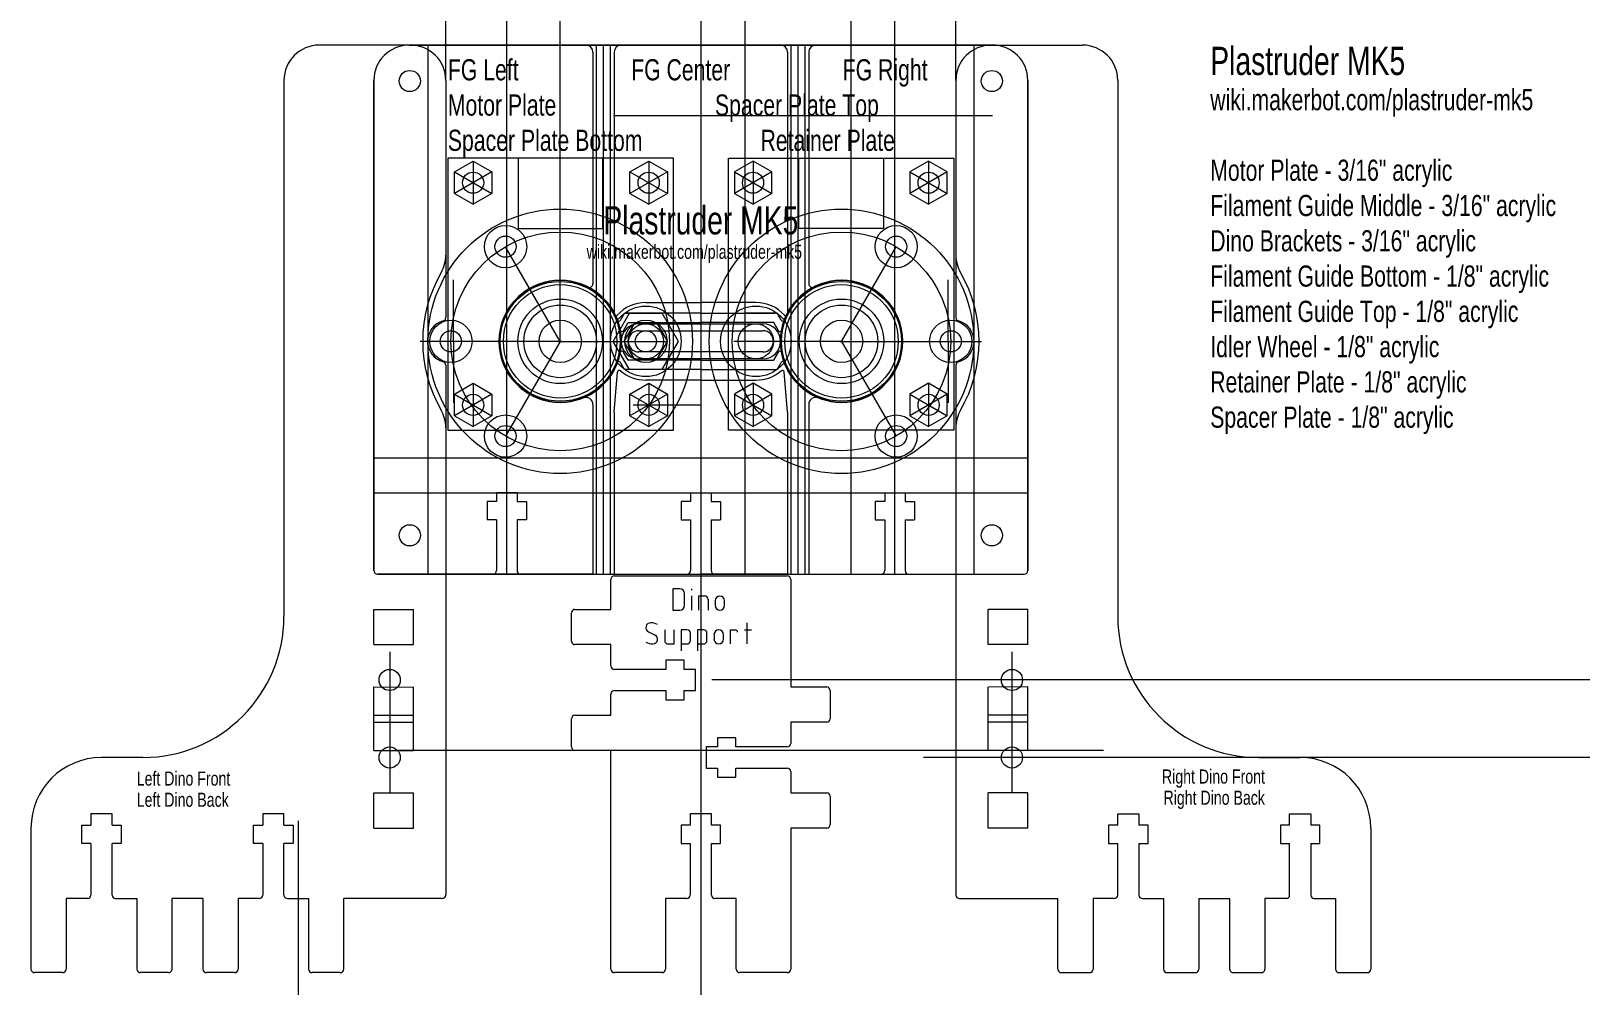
# Model space of a CAD drawing. Header units: millimetres. Extents: x -99 to 252, y -279 to 142.
# Drawn here: x -95 to 124.7, y -91.3 to 44 of the extents above; entities that cross this region are included whole.
import ezdxf

# ---------------------------------------------------------------- set-up
doc = ezdxf.new("R2010")
doc.units = ezdxf.units.MM
for name, color, linetype, lineweight, true_color in [('Dino Left Back', 7, 'CONTINUOUS', 0, 0x000000), ('Dino Left Back Text', 1, 'CONTINUOUS', 0, 0xff0000), ('Dino Left Front', 7, 'CONTINUOUS', 0, 0x000000), ('Dino Left Front Text', 1, 'CONTINUOUS', 0, 0xff0000), ('Dino Right Back', 7, 'CONTINUOUS', 0, 0x000000), ('Dino Right Back Text', 1, 'CONTINUOUS', 0, 0xff0000), ('Dino Right Front', 7, 'CONTINUOUS', 0, 0x000000), ('Dino Right Front Text', 1, 'CONTINUOUS', 0, 0xff0000), ('Dino Support', 7, 'CONTINUOUS', 0, 0x000000), ('Dino Text', 1, 'CONTINUOUS', 0, 0xff0000), ('Drawing - Bearing Nut', 2, 'CONTINUOUS', 0, 0xffff00), ('Drawings', 5, 'CONTINUOUS', 0, 0x0000ff), ('Drawings - Bearing', 2, 'CONTINUOUS', 0, 0xffff00), ('Drawings - Bracket', 5, 'CONTINUOUS', 0, 0x0000ff), ('Drawings - Filament', 6, 'CONTINUOUS', 0, 0xff00ff), ('Drawings-Extruder', 5, 'CONTINUOUS', 0, 0x0000ff), ('Drawings-Motor', 3, 'CONTINUOUS', 0, 0x00ff00), ('Drawings-Pulley', 1, 'CONTINUOUS', 0, 0xff0000), ('Encoder', 7, 'CONTINUOUS', 0, 0x000000), ('Filament Guide', 7, 'CONTINUOUS', 0, 0x000000), ('Filament Guide Text', 1, 'CONTINUOUS', 0, 0xff0000), ('M3 Bearing', 7, 'CONTINUOUS', 0, 0x000000), ('Motor Plate', 7, 'CONTINUOUS', 0, 0x000000), ('Motor Plate M3', 7, 'CONTINUOUS', 0, 0x000000), ('Motor Plate Text', 1, 'CONTINUOUS', 0, 0xff0000), ('Retainer Plate', 7, 'CONTINUOUS', 0, 0x000000), ('Retainer Plate M3', 7, 'CONTINUOUS', 0, 0x000000), ('Retainer Plate Text', 1, 'CONTINUOUS', 0, 0xff0000), ('Spacer Plate Bottom', 7, 'CONTINUOUS', 0, 0x000000), ('Spacer Plate Bottom Text', 1, 'CONTINUOUS', 0, 0xff0000), ('Spacer Plate M3', 7, 'CONTINUOUS', 0, 0x000000), ('Spacer Plate Top', 7, 'CONTINUOUS', 0, 0x000000), ('Spacer Plate Top Text', 1, 'CONTINUOUS', 0, 0xff0000), ('Text', 7, 'CONTINUOUS', 0, 0x000000)]:
    doc.layers.add(name, color=color, linetype=linetype, lineweight=lineweight, true_color=true_color)
doc.styles.get("Standard").update_dxf_attribs({"font": 'txt', "width": 0.75})

msp = doc.modelspace()

# ---------------------------------------------------------------- linework, layer by layer
at = {"layer": 'Dino Left Back'}
for p, q in [((-41.17, 42), (-54.12, 42)), ((-59.13, 37), (-59.13, -39)), ((-36.18, 37), (-36.18, 12.23)), ((-36.18, -12.24), (-36.18, -78.5)), ((-46.38, -54), (-46.38, -49)), ((-46.38, -49), (-40.77, -49.01)), ((-40.77, -54), (-40.77, -49.01)), ((-46.38, -54), (-40.77, -54)), ((-79.12, -59), (-85, -59)), ((-46.38, -69), (-46.38, -64)), ((-46.38, -64), (-40.77, -64)), ((-40.77, -69), (-40.77, -64)), ((-83.5, -67), (-86.5, -67)), ((-86.5, -67), (-86.5, -68.6)), ((-83.5, -68.6), (-83.5, -67)), ((-59.13, -67), (-62.13, -67)), ((-62.13, -67), (-62.13, -68.6)), ((-59.13, -68.6), (-59.13, -67)), ((-95, -69), (-95, -89)), ((-87.8, -68.6), (-86.5, -68.6)), ((-87.8, -71.2), (-87.8, -68.6)), ((-83.5, -68.6), (-82.2, -68.6)), ((-82.2, -68.6), (-82.2, -71.2)), ((-63.43, -68.6), (-62.13, -68.6)), ((-63.43, -71.2), (-63.43, -68.6)), ((-59.13, -68.6), (-57.82, -68.6)), ((-57.82, -68.6), (-57.82, -71.2)), ((-46.38, -69), (-40.77, -69)), ((-86.5, -71.2), (-87.8, -71.2)), ((-86.5, -71.2), (-86.5, -78.5)), ((-82.2, -71.2), (-83.5, -71.2)), ((-83.5, -78.5), (-83.5, -71.2)), ((-62.13, -71.2), (-63.43, -71.2)), ((-62.13, -71.2), (-62.13, -78.5)), ((-57.82, -71.2), (-59.13, -71.2)), ((-59.13, -78.5), (-59.13, -71.2)), ((-90, -79), (-90, -89)), ((-87, -79), (-90, -79)), ((-83, -79), (-80, -79)), ((-80, -79), (-80, -89)), ((-70.63, -79), (-75, -79)), ((-75, -89), (-75, -79)), ((-70.63, -79), (-70.63, -89)), ((-62.63, -79), (-65.62, -79)), ((-65.62, -79), (-65.62, -89)), ((-58.62, -79), (-55.63, -79)), ((-55.63, -79), (-55.63, -89)), ((-36.68, -79), (-50.63, -79)), ((-50.63, -89), (-50.63, -79)), ((-90.5, -89.5), (-94.5, -89.5)), ((-75.5, -89.5), (-79.5, -89.5)), ((-66.12, -89.5), (-70.13, -89.5)), ((-51.13, -89.5), (-55.13, -89.5))]:
    msp.add_line(p, q, dxfattribs=at)
for centre in [(-41.28, 36.9), (-41.28, -27.5), (-44.13, -59)]:
    msp.add_circle(centre, 1.5, dxfattribs=at)
for centre, radius, start, end in [((-54.12, 37), 5, 90, 180), ((-41.17, 37), 5, 360, 90), ((-41.17, 12.23), 5, 330.0345, 360), ((-19.95, 0), 19.5, 150.0345, 209.9655), ((-41.17, -12.24), 5, 360, 29.9655), ((-79.12, -39), 20, 270, 360), ((-85, -69), 10, 90, 180), ((-87, -78.5), 0.5, 270, 0), ((-83, -78.5), 0.5, 180, 270), ((-62.63, -78.5), 0.5, 270, 0), ((-58.62, -78.5), 0.5, 180, 270), ((-36.68, -78.5), 0.5, 270, 0), ((-94.5, -89), 0.5, 180, 270), ((-90.5, -89), 0.5, 270, 0), ((-79.5, -89), 0.5, 180, 270), ((-75.5, -89), 0.5, 270, 0), ((-70.13, -89), 0.5, 179.997, 270), ((-66.12, -89), 0.5, 270, 0), ((-55.13, -89), 0.5, 180, 270), ((-51.13, -89), 0.5, 270, 0)]:
    msp.add_arc(centre, radius, start, end, dxfattribs=at)
at = {"layer": 'Dino Left Front'}
for p, q in [((-41.17, 42), (-54.12, 42)), ((-59.13, 37), (-59.13, -39)), ((-36.18, 37), (-36.18, 3.37)), ((-36.18, -3.38), (-36.18, -78.5)), ((-46.38, -43), (-46.38, -38)), ((-46.38, -38), (-40.77, -38.01)), ((-40.77, -43), (-40.77, -38.01)), ((-46.38, -43), (-40.77, -43)), ((-46.38, -58), (-46.38, -53)), ((-46.38, -53), (-40.77, -53)), ((-40.77, -58), (-40.77, -53)), ((-79.12, -59), (-85, -59)), ((-46.38, -58), (-40.77, -58)), ((-83.5, -67), (-86.5, -67)), ((-86.5, -67), (-86.5, -68.6)), ((-83.5, -68.6), (-83.5, -67)), ((-59.13, -67), (-62.13, -67)), ((-62.13, -67), (-62.13, -68.6)), ((-59.13, -68.6), (-59.13, -67)), ((-95, -69), (-95, -79)), ((-87.8, -68.6), (-86.5, -68.6)), ((-87.8, -71.2), (-87.8, -68.6)), ((-83.5, -68.6), (-82.2, -68.6)), ((-82.2, -68.6), (-82.2, -71.2)), ((-63.43, -68.6), (-62.13, -68.6)), ((-63.43, -71.2), (-63.43, -68.6)), ((-59.13, -68.6), (-57.82, -68.6)), ((-57.82, -68.6), (-57.82, -71.2)), ((-86.5, -71.2), (-87.8, -71.2)), ((-86.5, -71.2), (-86.5, -78.5)), ((-82.2, -71.2), (-83.5, -71.2)), ((-83.5, -78.5), (-83.5, -71.2)), ((-62.13, -71.2), (-63.43, -71.2)), ((-62.13, -71.2), (-62.13, -78.5)), ((-57.82, -71.2), (-59.13, -71.2)), ((-59.13, -78.5), (-59.13, -71.2)), ((-95, -79), (-95, -89)), ((-90, -79), (-90, -89)), ((-87, -79), (-90, -79)), ((-83, -79), (-80, -79)), ((-80, -79), (-80, -89)), ((-70.63, -79), (-75, -79)), ((-75, -89), (-75, -79)), ((-70.63, -79), (-70.63, -89)), ((-65.62, -79), (-65.62, -89)), ((-62.63, -79), (-65.62, -79)), ((-58.62, -79), (-55.63, -79)), ((-55.63, -79), (-55.63, -89)), ((-36.68, -79), (-50.63, -79)), ((-50.63, -89), (-50.63, -79)), ((-90.5, -89.5), (-94.5, -89.5)), ((-75.5, -89.5), (-79.5, -89.5)), ((-66.12, -89.5), (-70.13, -89.5)), ((-51.13, -89.5), (-55.13, -89.5))]:
    msp.add_line(p, q, dxfattribs=at)
for centre in [(-41.28, 36.9), (-41.28, -27.5), (-44.13, -48)]:
    msp.add_circle(centre, 1.5, dxfattribs=at)
for centre, radius, start, end in [((-54.12, 37), 5, 90, 180), ((-41.17, 37), 5, 0, 90), ((-35.75, 0), 3, 105.3245, 254.6755), ((-36.68, 3.37), 0.5, 285.3245, 0), ((-36.68, -3.38), 0.5, 360, 74.6755), ((-79.12, -39), 20, 270, 360), ((-85, -69), 10, 90, 180), ((-87, -78.5), 0.5, 270, 0), ((-83, -78.5), 0.5, 180, 270), ((-62.63, -78.5), 0.5, 270, 0), ((-58.62, -78.5), 0.5, 180, 270), ((-36.68, -78.5), 0.5, 270, 0), ((-94.5, -89), 0.5, 179.997, 270), ((-90.5, -89), 0.5, 270, 360), ((-79.5, -89), 0.5, 180, 270), ((-75.5, -89), 0.5, 270, 0), ((-70.13, -89), 0.5, 179.997, 270), ((-66.12, -89), 0.5, 270, 0), ((-55.13, -89), 0.5, 180, 270), ((-51.13, -89), 0.5, 270, 0)]:
    msp.add_arc(centre, radius, start, end, dxfattribs=at)
at = {"layer": 'Dino Right Back'}
for p, q in [((41.17, 42), (54.12, 42)), ((36.17, 37), (36.17, 12.23)), ((59.12, 37), (59.12, -39)), ((36.17, -12.24), (36.17, -78.5)), ((46.37, -49), (40.77, -49.01)), ((40.77, -54), (40.77, -49.01)), ((46.37, -54), (46.37, -49)), ((46.37, -54), (40.77, -54)), ((79.12, -59), (85, -59)), ((46.37, -64), (40.77, -64)), ((40.77, -69), (40.77, -64)), ((46.37, -69), (46.37, -64)), ((59.12, -67), (62.12, -67)), ((59.12, -68.6), (59.12, -67)), ((62.12, -67), (62.12, -68.6)), ((83.5, -67), (86.5, -67)), ((83.5, -68.6), (83.5, -67)), ((86.5, -67), (86.5, -68.6)), ((46.37, -69), (40.77, -69)), ((59.12, -68.6), (57.82, -68.6)), ((57.82, -68.6), (57.82, -71.2)), ((63.42, -68.6), (62.12, -68.6)), ((63.42, -71.2), (63.42, -68.6)), ((83.5, -68.6), (82.2, -68.6)), ((82.2, -68.6), (82.2, -71.2)), ((87.8, -68.6), (86.5, -68.6)), ((87.8, -71.2), (87.8, -68.6)), ((95, -69), (95, -89)), ((57.82, -71.2), (59.12, -71.2)), ((59.12, -78.5), (59.12, -71.2)), ((62.12, -71.2), (63.42, -71.2)), ((62.12, -71.2), (62.12, -78.5)), ((82.2, -71.2), (83.5, -71.2)), ((83.5, -78.5), (83.5, -71.2)), ((86.5, -71.2), (87.8, -71.2)), ((86.5, -71.2), (86.5, -78.5)), ((36.67, -79), (50.62, -79)), ((50.62, -89), (50.62, -79)), ((55.62, -79), (55.62, -89)), ((58.62, -79), (55.62, -79)), ((62.62, -79), (65.62, -79)), ((65.62, -79), (65.62, -89)), ((70.63, -79), (75, -79)), ((70.63, -79), (70.63, -89)), ((75, -89), (75, -79)), ((83, -79), (80, -79)), ((80, -79), (80, -89)), ((87, -79), (90, -79)), ((90, -79), (90, -89)), ((51.12, -89.5), (55.12, -89.5)), ((66.12, -89.5), (70.13, -89.5)), ((75.5, -89.5), (79.5, -89.5)), ((90.5, -89.5), (94.5, -89.5))]:
    msp.add_line(p, q, dxfattribs=at)
for centre in [(41.27, 36.9), (41.27, -27.5), (44.12, -59)]:
    msp.add_circle(centre, 1.5, dxfattribs=at)
for centre, radius, start, end in [((41.17, 37), 5, 90, 180), ((54.12, 37), 5, 0, 90), ((41.17, 12.23), 5, 180, 209.9655), ((19.95, 0), 19.5, 330.0345, 29.9655), ((41.17, -12.24), 5, 150.0345, 180), ((79.12, -39), 20, 180, 270), ((85, -69), 10, 0, 90), ((36.67, -78.5), 0.5, 180, 270), ((58.62, -78.5), 0.5, 270, 0), ((62.62, -78.5), 0.5, 180, 270), ((83, -78.5), 0.5, 270, 0), ((87, -78.5), 0.5, 180, 270), ((51.12, -89), 0.5, 180, 270), ((55.12, -89), 0.5, 270, 0), ((66.12, -89), 0.5, 180, 270), ((70.13, -89), 0.5, 270, 0.003), ((75.5, -89), 0.5, 180, 270), ((79.5, -89), 0.5, 270, 0), ((90.5, -89), 0.5, 180, 270), ((94.5, -89), 0.5, 270, 0)]:
    msp.add_arc(centre, radius, start, end, dxfattribs=at)
at = {"layer": 'Dino Right Front'}
for p, q in [((41.17, 42), (54.12, 42)), ((36.17, 37), (36.17, 3.37)), ((59.12, 37), (59.12, -39)), ((36.17, -3.38), (36.17, -78.5)), ((46.37, -38), (40.77, -38.01)), ((40.77, -43), (40.77, -38.01)), ((46.37, -43), (46.37, -38)), ((46.37, -43), (40.77, -43)), ((46.37, -53), (40.77, -53)), ((40.77, -58), (40.77, -53)), ((46.37, -58), (46.37, -53)), ((46.37, -58), (40.77, -58)), ((79.12, -59), (85, -59)), ((59.12, -68.6), (59.12, -67)), ((59.12, -67), (62.12, -67)), ((62.12, -67), (62.12, -68.6)), ((83.5, -67), (86.5, -67)), ((83.5, -68.6), (83.5, -67)), ((86.5, -67), (86.5, -68.6)), ((59.12, -68.6), (57.82, -68.6)), ((57.82, -68.6), (57.82, -71.2)), ((63.42, -68.6), (62.12, -68.6)), ((63.42, -71.2), (63.42, -68.6)), ((83.5, -68.6), (82.2, -68.6)), ((82.2, -68.6), (82.2, -71.2)), ((87.8, -68.6), (86.5, -68.6)), ((87.8, -71.2), (87.8, -68.6)), ((95, -69), (95, -79)), ((57.82, -71.2), (59.12, -71.2)), ((59.12, -78.5), (59.12, -71.2)), ((62.12, -71.2), (63.42, -71.2)), ((62.12, -71.2), (62.12, -78.5)), ((82.2, -71.2), (83.5, -71.2)), ((83.5, -78.5), (83.5, -71.2)), ((86.5, -71.2), (87.8, -71.2)), ((86.5, -71.2), (86.5, -78.5)), ((36.67, -79), (50.62, -79)), ((50.62, -89), (50.62, -79)), ((55.62, -79), (55.62, -89)), ((58.62, -79), (55.62, -79)), ((62.62, -79), (65.62, -79)), ((65.62, -79), (65.62, -89)), ((70.63, -79), (75, -79)), ((70.63, -79), (70.63, -89)), ((75, -89), (75, -79)), ((80, -79), (80, -89)), ((83, -79), (80, -79)), ((87, -79), (90, -79)), ((90, -79), (90, -89)), ((95, -79), (95, -89)), ((51.12, -89.5), (55.12, -89.5)), ((66.12, -89.5), (70.13, -89.5)), ((75.5, -89.5), (79.5, -89.5)), ((90.5, -89.5), (94.5, -89.5))]:
    msp.add_line(p, q, dxfattribs=at)
for centre in [(41.27, 36.9), (41.27, -27.5), (44.12, -48)]:
    msp.add_circle(centre, 1.5, dxfattribs=at)
for centre, radius, start, end in [((41.17, 37), 5, 90, 180), ((54.12, 37), 5, 360, 90), ((36.67, 3.37), 0.5, 180, 254.6755), ((35.75, 0), 3, 285.3245, 74.6755), ((36.67, -3.38), 0.5, 105.3245, 180), ((79.12, -39), 20, 180, 270), ((85, -69), 10, 360, 90), ((36.67, -78.5), 0.5, 180, 270), ((58.62, -78.5), 0.5, 270, 0), ((62.62, -78.5), 0.5, 180, 270), ((83, -78.5), 0.5, 270, 0), ((87, -78.5), 0.5, 180, 270), ((51.12, -89), 0.5, 180, 270), ((55.12, -89), 0.5, 270, 0), ((66.12, -89), 0.5, 180, 270), ((70.13, -89), 0.5, 270, 0.003), ((75.5, -89), 0.5, 180, 270), ((79.5, -89), 0.5, 270, 0), ((90.5, -89), 0.5, 180, 270), ((94.5, -89), 0.5, 270, 0.003)]:
    msp.add_arc(centre, radius, start, end, dxfattribs=at)
at = {"layer": 'Dino Support'}
for p, q in [((-12.75, -38), (-12.75, -33.75)), ((-12.25, -33.25), (12.25, -33.25)), ((12.75, -33.75), (12.75, -49)), ((-18.35, -42.5), (-18.35, -38.5)), ((-17.85, -38), (-12.75, -38)), ((-12.75, -43), (-17.85, -43)), ((-12.75, -46), (-12.75, -43)), ((-2.35, -45.2), (-4.95, -45.2)), ((-4.95, -45.2), (-4.95, -46.5)), ((-2.35, -46.5), (-2.35, -45.2)), ((-4.95, -46.5), (-12.25, -46.5)), ((-0.75, -46.5), (-2.35, -46.5)), ((-0.75, -49.5), (-0.75, -46.5)), ((-12.75, -53), (-12.75, -50)), ((-12.25, -49.5), (-4.95, -49.5)), ((-4.95, -49.5), (-4.95, -50.8)), ((-2.35, -50.8), (-2.35, -49.5)), ((-2.35, -49.5), (-0.75, -49.5)), ((12.75, -49), (17.85, -49)), ((18.35, -49.5), (18.35, -53.5)), ((-4.95, -50.8), (-2.35, -50.8)), ((-18.35, -57.5), (-18.35, -53.5)), ((-17.85, -53), (-12.75, -53)), ((12.75, -54), (12.75, -57)), ((17.85, -54), (12.75, -54)), ((4.95, -56.2), (2.35, -56.2)), ((2.35, -56.2), (2.35, -57.5)), ((4.95, -57.5), (4.95, -56.2)), ((-12.75, -58), (-17.85, -58)), ((-12.75, -89), (-12.75, -58)), ((2.35, -57.5), (0.75, -57.5)), ((0.75, -57.5), (0.75, -60.5)), ((12.25, -57.5), (4.95, -57.5)), ((0.75, -60.5), (2.35, -60.5)), ((2.35, -60.5), (2.35, -61.8)), ((4.95, -61.8), (4.95, -60.5)), ((4.95, -60.5), (12.25, -60.5)), ((12.75, -61), (12.75, -64)), ((2.35, -61.8), (4.95, -61.8)), ((12.75, -64), (17.85, -64)), ((18.35, -64.5), (18.35, -68.5)), ((1.5, -67), (-1.5, -67)), ((-1.5, -67), (-1.5, -68.6)), ((1.5, -68.6), (1.5, -67)), ((-1.5, -68.6), (-2.8, -68.6)), ((-2.8, -68.6), (-2.8, -71.2)), ((2.8, -68.6), (1.5, -68.6)), ((2.8, -71.2), (2.8, -68.6)), ((12.75, -69), (12.75, -89)), ((17.85, -69), (12.75, -69)), ((-2.8, -71.2), (-1.5, -71.2)), ((-1.5, -71.2), (-1.5, -78.5)), ((1.5, -71.2), (2.8, -71.2)), ((1.5, -78.5), (1.5, -71.2)), ((-5, -79), (-5, -89)), ((-2, -79), (-5, -79)), ((5, -79), (2, -79)), ((5, -89), (5, -79)), ((-5.5, -89.5), (-12.25, -89.5)), ((12.25, -89.5), (5.5, -89.5))]:
    msp.add_line(p, q, dxfattribs=at)
for centre, start, end in [((-12.25, -33.75), 90, 180.0014), ((12.25, -33.75), 0, 90), ((-17.85, -38.5), 89.994, 180), ((-17.85, -42.5), 180, 270), ((-12.25, -46), 180, 270), ((-12.25, -50), 90, 180), ((17.85, -49.5), 0, 90), ((-17.85, -53.5), 90, 180), ((17.85, -53.5), 270, 0), ((12.25, -57), 270, 0), ((-17.85, -57.5), 180, 270), ((12.25, -61), 0, 90), ((17.85, -64.5), 0, 90), ((17.85, -68.5), 269.994, 0), ((-2, -78.5), 270, 0), ((2, -78.5), 180, 270), ((-12.25, -89), 180, 270), ((-5.5, -89), 270, 0), ((5.5, -89), 180, 270), ((12.25, -89), 270, 0)]:
    msp.add_arc(centre, 0.5, start, end, dxfattribs=at)
at = {"layer": 'Dino Text'}
for p, q in [((-2.97, -35.1), (-3.97, -35.1)), ((-3.97, -35.1), (-3.97, -38.1)), ((-1.3, -35.27), (-1.3, -35.1)), ((-2.3, -37.43), (-2.3, -35.77)), ((-1.3, -38.1), (-1.3, -36.1)), ((-0.3, -38.1), (-0.3, -36.1)), ((-0.3, -36.1), (0.53, -36.1)), ((1.03, -36.6), (1.03, -38.1)), ((2.03, -36.77), (2.03, -37.43)), ((3.37, -37.43), (3.37, -36.77)), ((-3.97, -38.1), (-2.97, -38.1)), ((-7.44, -41.16), (-6.5, -41.64)), ((-5.13, -40.9), (-5.13, -42.4)), ((-3.8, -42.9), (-3.8, -40.9)), ((-1.97, -40.9), (-2.8, -40.9)), ((-2.8, -40.9), (-2.8, -43.9)), ((-1.47, -42.4), (-1.47, -41.4)), ((0.37, -40.9), (-0.47, -40.9)), ((-0.47, -40.9), (-0.47, -43.9)), ((0.87, -42.4), (0.87, -41.4)), ((1.87, -41.57), (1.87, -42.23)), ((3.2, -42.23), (3.2, -41.57)), ((4.2, -42.9), (4.2, -40.9)), ((4.2, -40.9), (4.87, -40.9)), ((6.2, -40.9), (7.2, -40.9)), ((6.53, -39.9), (6.53, -42.9)), ((-4.63, -42.9), (-3.8, -42.9)), ((-2.8, -42.9), (-1.97, -42.9)), ((-0.47, -42.9), (0.37, -42.9))]:
    msp.add_line(p, q, dxfattribs=at)
for centre, radius, start, end in [((-2.97, -35.77), 0.667, 0, 90), ((0.53, -36.6), 0.5, 0, 90), ((2.7, -36.77), 0.667, 0, 180), ((-2.97, -37.43), 0.667, 270, 0), ((2.7, -37.43), 0.667, 180, 0), ((-7.13, -40.57), 0.667, 90, 243), ((-7.13, -42.11), 2.21, 63.07, 90), ((-6.8, -42.23), 0.667, 270, 62.98), ((-1.97, -41.4), 0.5, 0, 90), ((0.37, -41.4), 0.5, 0, 90), ((2.53, -41.57), 0.667, 0, 180), ((4.87, -41.23), 0.333, 0, 90), ((-6.8, -40.69), 2.21, 243.1, 270), ((-4.63, -42.4), 0.5, 180, 270), ((-1.97, -42.4), 0.5, 270, 0), ((0.37, -42.4), 0.5, 270, 0), ((2.53, -42.23), 0.667, 180, 0)]:
    msp.add_arc(centre, radius, start, end, dxfattribs=at)
at = {"layer": 'Drawing - Bearing Nut'}
for p, q in [((-12.42, 0), (-10.11, 4)), ((-5.49, 4), (-10.11, 4)), ((-10.11, 4), (-5.49, 4)), ((-3.18, 0), (-5.49, 4)), ((-10.11, -4), (-12.42, 0)), ((-5.49, -4), (-3.18, 0)), ((-5.49, -4), (-10.11, -4))]:
    msp.add_line(p, q, dxfattribs=at)
msp.add_circle((-7.8, 0), 2.5, dxfattribs=at)
at = {"layer": 'Drawings'}
for p, q in [((-36.18, 37), (-36.18, 87)), ((-27.52, -33), (-27.52, 87)), ((0, 87), (0, -33)), ((6.26, 87), (6.26, -33)), ((21.26, 87), (21.26, -33)), ((27.52, -33), (27.52, 87)), ((36.17, 37), (36.17, 87)), ((-38.7, 42), (-38.7, -33)), ((38.7, 42), (38.7, -33)), ((-12.37, 32), (41.37, 32)), ((-35.07, 0), (-35.07, 8.74)), ((35.07, 0), (35.07, 8.74)), ((-35.07, 0), (-35.07, -8.74)), ((35.07, 0), (35.07, -8.74)), ((-9.61, -9), (0, -9)), ((-46.38, -16.5), (46.37, -16.5)), ((-46.38, -21.5), (46.37, -21.5)), ((0, -33), (0, -98)), ((57.12, -58), (-42.88, -58))]:
    msp.add_line(p, q, dxfattribs=at)
at = {"layer": 'Drawings - Bearing'}
for centre, radius in [((-7.8, 0), 5), ((7.8, 0), 5), ((-7.8, 0), 2.5), ((7.8, 0), 2.5)]:
    msp.add_circle(centre, radius, dxfattribs=at)
at = {"layer": 'Drawings - Bracket'}
for p, q in [((-44.13, -44), (-44.13, -64)), ((44.12, -44), (44.12, -64)), ((251.57, -48), (1.57, -48)), ((231.57, -59), (31.57, -59)), ((-57.13, -68), (-57.13, -168))]:
    msp.add_line(p, q, dxfattribs=at)
at = {"layer": 'Drawings - Filament'}
for p, q in [((-14.8, -33), (-14.8, 42)), ((-13.8, -33), (-13.8, 42)), ((-12.8, -33), (-12.8, 42)), ((12.8, -33), (12.8, 42)), ((13.8, -33), (13.8, 42)), ((14.8, -33), (14.8, 42)), ((-14.8, 0), (-12.33, 0)), ((14.8, 0), (12.33, 0))]:
    msp.add_line(p, q, dxfattribs=at)
at = {"layer": 'Drawings-Extruder'}
msp.add_line((-19.95, 0), (-19.95, 83.25), dxfattribs=at)
at = {"layer": 'Drawings-Motor'}
for p, q in [((-19.95, 0), (-27.7, 13.42)), ((19.95, 0), (27.7, 13.42)), ((-19.7, 0), (-39.83, 0)), ((-19.95, 0), (-27.7, -13.43)), ((-20.2, 0), (-4.7, 0)), ((20.2, 0), (4.7, 0)), ((19.7, 0), (39.82, 0)), ((19.95, 0), (27.7, -13.43))]:
    msp.add_line(p, q, dxfattribs=at)
for centre, radius in [((-19.95, 0), 18.75), ((19.95, 0), 18.75), ((-19.95, 0), 15.5), ((19.95, 0), 15.5), ((-19.95, 0), 6), ((19.95, 0), 6), ((-19.95, 0), 3), ((19.95, 0), 3)]:
    msp.add_circle(centre, radius, dxfattribs=at)
at = {"layer": 'Drawings-Pulley'}
for centre, radius in [((-19.95, 0), 8.05), ((19.95, 0), 8.05), ((-19.95, 0), 5.15), ((19.95, 0), 5.15)]:
    msp.add_circle(centre, radius, dxfattribs=at)
at = {"layer": 'Encoder'}
for p, q in [((-3.9, 25.99), (-35.9, 25.99)), ((-35.9, 25.99), (-35.9, -12.61)), ((-32.3, 25.55), (-32.3, 19.43)), ((-13.9, 25.99), (-25.9, 25.99)), ((-25.9, 25.99), (-25.9, 15.99)), ((-13.9, 15.99), (-13.9, 25.99)), ((-7.4, 25.55), (-7.4, 19.43)), ((-3.9, -12.61), (-3.9, 25.99)), ((3.9, 25.99), (35.9, 25.99)), ((3.9, -12.61), (3.9, 25.99)), ((7.4, 25.55), (7.4, 19.43)), ((13.9, 25.99), (25.9, 25.99)), ((13.9, 15.99), (13.9, 25.99)), ((25.9, 25.99), (25.9, 15.99)), ((32.3, 25.55), (32.3, 19.43)), ((35.9, 25.99), (35.9, -12.61)), ((-34.95, 24.02), (-29.65, 20.96)), ((-29.65, 24.02), (-34.95, 20.96)), ((-10.05, 24.02), (-4.75, 20.96)), ((-4.75, 24.02), (-10.05, 20.96)), ((10.05, 24.02), (4.75, 20.96)), ((4.75, 24.02), (10.05, 20.96)), ((34.95, 24.02), (29.65, 20.96)), ((29.65, 24.02), (34.95, 20.96)), ((-25.9, 15.99), (-13.9, 15.99)), ((25.9, 15.99), (13.9, 15.99)), ((-32.3, -5.95), (-32.3, -12.07)), ((-7.4, -5.95), (-7.4, -12.07)), ((7.4, -5.95), (7.4, -12.07)), ((32.3, -5.95), (32.3, -12.07)), ((-34.95, -7.48), (-29.65, -10.54)), ((-29.65, -7.48), (-34.95, -10.54)), ((-10.05, -7.48), (-4.75, -10.54)), ((-4.75, -7.48), (-10.05, -10.54)), ((10.05, -7.48), (4.75, -10.54)), ((4.75, -7.48), (10.05, -10.54)), ((34.95, -7.48), (29.65, -10.54)), ((29.65, -7.48), (34.95, -10.54)), ((-35.9, -12.61), (-3.9, -12.61)), ((35.9, -12.61), (3.9, -12.61))]:
    msp.add_line(p, q, dxfattribs=at)
for centre in [(-19.95, 0), (19.95, 0)]:
    msp.add_circle(centre, 3, dxfattribs=at)
at = {"layer": 'Filament Guide'}
for p, q in [((-41.37, 42), (-16.3, 42)), ((-11.3, 42), (0, 42)), ((11.3, 42), (0, 42)), ((41.37, 42), (16.3, 42)), ((-15.3, 41), (-15.3, 8.15)), ((-12.3, 41), (-12.3, 3.87)), ((12.3, 41), (12.3, 3.87)), ((15.3, 41), (15.3, 8.15)), ((-46.38, -32.5), (-46.38, 37)), ((46.37, -32.5), (46.37, 37)), ((-7.8, 5.5), (0, 5.5)), ((7.8, 5.5), (0, 5.5)), ((-12.3, -10.04), (-11.8, -4.34)), ((12.3, -10.04), (11.8, -4.34)), ((0, -5.5), (-7.8, -5.5)), ((0, -5.5), (7.8, -5.5)), ((-15.3, -8.94), (-15.3, -33)), ((-12.3, -10.04), (-12.3, -33)), ((12.3, -10.04), (12.3, -33)), ((15.3, -8.94), (15.3, -33)), ((-15.3, -33), (-45.87, -33)), ((-12.3, -33), (0, -33)), ((12.3, -33), (0, -33)), ((15.3, -33), (45.87, -33))]:
    msp.add_line(p, q, dxfattribs=at)
for centre in [(-41.28, 36.9), (41.27, 36.9), (-32.3, 22.49), (-7.4, 22.49), (7.4, 22.49), (32.3, 22.49), (-27.7, 13.42), (27.7, 13.42), (-35.45, 0), (35.45, 0), (-32.3, -9.01), (-7.4, -9.01), (7.4, -9.01), (32.3, -9.01), (-27.7, -13.43), (27.7, -13.43), (-41.28, -27.5), (41.27, -27.5)]:
    msp.add_circle(centre, 1.5, dxfattribs=at)
for centre, radius, start, end in [((-41.37, 37), 5, 90, 180), ((-16.3, 41), 1, 0, 90), ((-11.3, 41), 1, 90, 180), ((11.3, 41), 1, 360, 90), ((16.3, 41), 1, 90, 180), ((41.37, 37), 5, 360, 90), ((-19.95, 0), 8.65, 63.0282, 292.2246), ((-15.8, 8.15), 0.5, 243.0282, 360), ((15.8, 8.15), 0.5, 180, 296.9718), ((19.95, 0), 8.65, 247.7754, 116.9718), ((-7.8, 0), 5.5, 90, 137.6574), ((7.8, 0), 5.5, 42.3426, 90), ((-12.05, 3.87), 0.25, 180, 317.6574), ((12.05, 3.87), 0.25, 222.3426, 360), ((-11.55, -4.36), 0.25, 49.2661, 175), ((-7.8, 0), 5.5, 229.2661, 270), ((7.8, 0), 5.5, 270, 310.7339), ((11.55, -4.36), 0.25, 5, 130.7339), ((-16.3, -8.94), 1, 0, 112.2246), ((16.3, -8.94), 1, 67.7754, 180), ((-45.87, -32.5), 0.5, 180, 270), ((45.87, -32.5), 0.5, 270, 0)]:
    msp.add_arc(centre, radius, start, end, dxfattribs=at)
at = {"layer": 'M3 Bearing'}
for p, q in [((-10.86, 0), (-9.33, 2.65)), ((-9.33, 2.65), (-6.27, 2.65)), ((-6.27, 2.65), (-4.74, 0)), ((-9.33, -2.65), (-10.86, 0)), ((-6.27, -2.65), (-4.74, 0)), ((-6.27, -2.65), (-9.33, -2.65))]:
    msp.add_line(p, q, dxfattribs=at)
for radius in [5, 3, 1.5]:
    msp.add_circle((-7.8, 0), radius, dxfattribs=at)
at = {"layer": 'Motor Plate'}
for p, q in [((-41.37, 42), (41.37, 42)), ((-46.38, 37), (-46.38, -32.5)), ((46.37, 37), (46.37, -32.5)), ((-34.95, 24.02), (-32.3, 25.55)), ((-32.3, 25.55), (-29.65, 24.02)), ((-10.05, 24.02), (-7.4, 25.55)), ((-7.4, 25.55), (-4.75, 24.02)), ((7.4, 25.55), (4.75, 24.02)), ((10.05, 24.02), (7.4, 25.55)), ((32.3, 25.55), (29.65, 24.02)), ((34.95, 24.02), (32.3, 25.55)), ((-34.95, 20.96), (-34.95, 24.02)), ((-29.65, 24.02), (-29.65, 20.96)), ((-10.05, 20.96), (-10.05, 24.02)), ((-4.75, 24.02), (-4.75, 20.96)), ((4.75, 24.02), (4.75, 20.96)), ((10.05, 20.96), (10.05, 24.02)), ((29.65, 24.02), (29.65, 20.96)), ((34.95, 20.96), (34.95, 24.02)), ((-34.95, 20.96), (-32.3, 19.43)), ((-29.65, 20.96), (-32.3, 19.43)), ((-10.05, 20.96), (-7.4, 19.43)), ((-4.75, 20.96), (-7.4, 19.43)), ((4.75, 20.96), (7.4, 19.43)), ((10.05, 20.96), (7.4, 19.43)), ((29.65, 20.96), (32.3, 19.43)), ((34.95, 20.96), (32.3, 19.43)), ((-11.4, 2.98), (-10.81, 4)), ((-10.81, 4), (-6.19, 4)), ((0, 4), (-10.5, 4)), ((-6, 4), (-10, 4)), ((0, 4), (10.5, 4)), ((6, 4), (10, 4)), ((10.81, 4), (6.19, 4)), ((11.4, 2.98), (10.81, 4)), ((-10.81, -4), (-11.39, -2.99)), ((0, -4), (-10.81, -4)), ((0, -4), (10.81, -4)), ((10.81, -4), (11.39, -2.99)), ((-34.95, -7.48), (-32.3, -5.95)), ((-32.3, -5.95), (-29.65, -7.48)), ((-10.05, -7.48), (-7.4, -5.95)), ((-7.4, -5.95), (-4.75, -7.48)), ((7.4, -5.95), (4.75, -7.48)), ((10.05, -7.48), (7.4, -5.95)), ((32.3, -5.95), (29.65, -7.48)), ((34.95, -7.48), (32.3, -5.95)), ((-34.95, -10.54), (-34.95, -7.48)), ((-29.65, -7.48), (-29.65, -10.54)), ((-10.05, -10.54), (-10.05, -7.48)), ((-4.75, -7.48), (-4.75, -10.54)), ((4.75, -7.48), (4.75, -10.54)), ((10.05, -10.54), (10.05, -7.48)), ((29.65, -7.48), (29.65, -10.54)), ((34.95, -10.54), (34.95, -7.48)), ((-34.95, -10.54), (-32.3, -12.07)), ((-29.65, -10.54), (-32.3, -12.07)), ((-10.05, -10.54), (-7.4, -12.07)), ((-4.75, -10.54), (-7.4, -12.07)), ((4.75, -10.54), (7.4, -12.07)), ((10.05, -10.54), (7.4, -12.07)), ((29.65, -10.54), (32.3, -12.07)), ((34.95, -10.54), (32.3, -12.07)), ((-26.07, -21.5), (-28.97, -21.5)), ((-28.97, -21.5), (-28.97, -22.7)), ((-26.07, -21.5), (-26.07, -22.7)), ((-1.45, -21.5), (1.45, -21.5)), ((-1.45, -21.5), (-1.45, -22.7)), ((1.45, -21.5), (1.45, -22.7)), ((26.07, -21.5), (28.97, -21.5)), ((26.07, -21.5), (26.07, -22.7)), ((28.97, -21.5), (28.97, -22.7)), ((-28.97, -22.7), (-30.32, -22.7)), ((-30.32, -22.7), (-30.32, -25.3)), ((-26.07, -22.7), (-24.72, -22.7)), ((-24.72, -22.7), (-24.72, -25.3)), ((-2.8, -22.7), (-2.8, -25.3)), ((-1.45, -22.7), (-2.8, -22.7)), ((1.45, -22.7), (2.8, -22.7)), ((2.8, -22.7), (2.8, -25.3)), ((24.72, -22.7), (24.72, -25.3)), ((26.07, -22.7), (24.72, -22.7)), ((28.97, -22.7), (30.32, -22.7)), ((30.32, -22.7), (30.32, -25.3)), ((-28.97, -25.3), (-30.32, -25.3)), ((-28.97, -25.3), (-28.97, -32.5)), ((-24.72, -25.3), (-26.07, -25.3)), ((-26.07, -25.3), (-26.07, -32.5)), ((-2.8, -25.3), (-1.45, -25.3)), ((-1.45, -25.3), (-1.45, -32.5)), ((1.45, -25.3), (2.8, -25.3)), ((1.45, -25.3), (1.45, -32.5)), ((24.72, -25.3), (26.07, -25.3)), ((26.07, -25.3), (26.07, -32.51)), ((28.97, -25.3), (30.32, -25.3)), ((28.97, -25.3), (28.97, -32.51)), ((-45.87, -33), (-29.47, -33)), ((-25.57, -33), (-1.95, -33)), ((1.95, -33), (25.57, -33.01)), ((29.47, -33.01), (45.87, -33))]:
    msp.add_line(p, q, dxfattribs=at)
for centre in [(-41.28, 36.9), (41.27, 36.9), (-27.7, 13.42), (27.7, 13.42), (-35.45, 0), (35.45, 0), (-27.7, -13.43), (27.7, -13.43), (-41.28, -27.5), (41.27, -27.5)]:
    msp.add_circle(centre, 1.5, dxfattribs=at)
for centre, radius, start, end in [((-41.37, 37), 5, 90, 180), ((41.37, 37), 5, 0, 90), ((-19.95, 0), 8.65, 20.4708, 339.5525), ((19.95, 0), 8.65, 200.4475, 159.5292), ((-11.61, 3.11), 0.25, 200.4708, 330), ((11.61, 3.11), 0.25, 210, 339.5292), ((-11.61, -3.11), 0.25, 30, 159.5525), ((11.61, -3.11), 0.25, 20.4475, 150), ((-45.87, -32.5), 0.5, 180, 270), ((-29.47, -32.5), 0.5, 270, 0), ((-25.57, -32.5), 0.5, 180, 270), ((-1.95, -32.5), 0.5, 270, 0), ((1.95, -32.5), 0.5, 180, 269.9943), ((25.57, -32.51), 0.5, 269.9943, 0), ((29.47, -32.51), 0.5, 180, 270.008), ((45.87, -32.5), 0.5, 270.008, 0)]:
    msp.add_arc(centre, radius, start, end, dxfattribs=at)
at = {"layer": 'Motor Plate M3'}
for p, q in [((-10.99, 1.51), (-10.33, 2.65)), ((-10.33, 2.65), (0, 2.65)), ((10.33, 2.65), (0, 2.65)), ((10.99, 1.51), (10.33, 2.65)), ((-10.33, -2.65), (-10.99, -1.52)), ((10.33, -2.65), (10.99, -1.52)), ((0, -2.65), (-10.33, -2.65)), ((0, -2.65), (10.33, -2.65))]:
    msp.add_line(p, q, dxfattribs=at)
for centre, radius, start, end in [((-19.95, 0), 8.65, 10.6134, 349.387), ((19.95, 0), 8.65, 190.613, 169.3866), ((-11.2, 1.64), 0.25, 190.6134, 330), ((11.2, 1.64), 0.25, 210, 349.3866), ((-11.2, -1.64), 0.25, 30, 169.387), ((11.2, -1.64), 0.25, 10.613, 150)]:
    msp.add_arc(centre, radius, start, end, dxfattribs=at)
at = {"layer": 'Retainer Plate'}
for p, q in [((-41.37, 42), (41.37, 42)), ((-46.38, -32.5), (-46.38, 37)), ((46.37, 37), (46.37, -32.5)), ((-8.8, 2.5), (8.8, 2.5)), ((8.8, -2.5), (-8.8, -2.5)), ((-26.07, -21.5), (-28.97, -21.5)), ((-28.97, -21.5), (-28.97, -22.7)), ((-26.07, -21.5), (-26.07, -22.7)), ((-1.45, -21.5), (1.45, -21.5)), ((-1.45, -21.5), (-1.45, -22.7)), ((1.45, -21.5), (1.45, -22.7)), ((26.07, -21.5), (28.97, -21.5)), ((26.07, -21.5), (26.07, -22.7)), ((28.97, -21.5), (28.97, -22.7)), ((-28.97, -22.7), (-30.32, -22.7)), ((-30.32, -22.7), (-30.32, -25.3)), ((-26.07, -22.7), (-24.72, -22.7)), ((-24.72, -22.7), (-24.72, -25.3)), ((-2.8, -22.7), (-2.8, -25.3)), ((-1.45, -22.7), (-2.8, -22.7)), ((1.45, -22.7), (2.8, -22.7)), ((2.8, -22.7), (2.8, -25.3)), ((24.72, -22.7), (24.72, -25.3)), ((26.07, -22.7), (24.72, -22.7)), ((28.97, -22.7), (30.32, -22.7)), ((30.32, -22.7), (30.32, -25.3)), ((-28.97, -25.3), (-30.32, -25.3)), ((-28.97, -25.3), (-28.97, -32.5)), ((-24.72, -25.3), (-26.07, -25.3)), ((-26.07, -25.3), (-26.07, -32.5)), ((-2.8, -25.3), (-1.45, -25.3)), ((-1.45, -25.3), (-1.45, -32.5)), ((1.45, -25.3), (2.8, -25.3)), ((1.45, -25.3), (1.45, -32.5)), ((24.72, -25.3), (26.07, -25.3)), ((26.07, -25.3), (26.07, -32.51)), ((28.97, -25.3), (30.32, -25.3)), ((28.97, -25.3), (28.97, -32.51)), ((-45.87, -33), (-29.47, -33)), ((-25.57, -33), (-1.95, -33)), ((1.95, -33), (25.57, -33.01)), ((29.47, -33.01), (45.87, -33))]:
    msp.add_line(p, q, dxfattribs=at)
for centre, radius in [((-41.28, 36.9), 1.5), ((41.27, 36.9), 1.5), ((-32.3, 22.49), 1.5), ((-7.4, 22.49), 1.5), ((7.4, 22.49), 1.5), ((32.3, 22.49), 1.5), ((-27.7, 13.42), 3), ((27.7, 13.42), 3), ((-19.95, 0), 8.5), ((19.95, 0), 8.5), ((-35.45, 0), 3), ((35.45, 0), 3), ((-32.3, -9.01), 1.5), ((-7.4, -9.01), 1.5), ((7.4, -9.01), 1.5), ((32.3, -9.01), 1.5), ((-27.7, -13.43), 3), ((27.7, -13.43), 3), ((-41.28, -27.5), 1.5), ((41.27, -27.5), 1.5)]:
    msp.add_circle(centre, radius, dxfattribs=at)
for centre, radius, start, end in [((-41.37, 37), 5, 90, 180), ((41.37, 37), 5, 0, 90), ((-8.8, 0), 2.5, 90, 270), ((8.8, 0), 2.5, 270, 90), ((-45.87, -32.5), 0.5, 180, 270), ((-29.47, -32.5), 0.5, 270, 0), ((-25.57, -32.5), 0.5, 180, 270), ((-1.95, -32.5), 0.5, 270, 0), ((1.95, -32.5), 0.5, 180, 269.9943), ((25.57, -32.51), 0.5, 269.9943, 0), ((29.47, -32.51), 0.5, 180, 270.008), ((45.87, -32.5), 0.5, 270.008, 0)]:
    msp.add_arc(centre, radius, start, end, dxfattribs=at)
at = {"layer": 'Retainer Plate M3'}
for p, q in [((-8.8, 1.5), (8.8, 1.5)), ((8.8, -1.5), (-8.8, -1.5))]:
    msp.add_line(p, q, dxfattribs=at)
for centre, start, end in [((-8.8, 0), 90, 270), ((8.8, 0), 270, 90)]:
    msp.add_arc(centre, 1.5, start, end, dxfattribs=at)
at = {"layer": 'Spacer Plate Bottom'}
for p, q in [((41.37, 42), (-41.37, 42)), ((-46.38, 37), (-46.38, -32.5)), ((46.37, -32.5), (46.37, 37)), ((-8.8, 2.5), (8.8, 2.5)), ((8.8, -2.5), (-8.8, -2.5)), ((-45.87, -33), (45.87, -33))]:
    msp.add_line(p, q, dxfattribs=at)
for centre, radius in [((-41.28, 36.9), 1.5), ((41.27, 36.9), 1.5), ((-32.3, 22.49), 1.5), ((-7.4, 22.49), 1.5), ((7.4, 22.49), 1.5), ((32.3, 22.49), 1.5), ((-27.7, 13.42), 1.5), ((27.7, 13.42), 1.5), ((-19.95, 0), 8.65), ((19.95, 0), 8.65), ((-35.45, 0), 1.5), ((35.45, 0), 1.5), ((-32.3, -9.01), 1.5), ((-7.4, -9.01), 1.5), ((7.4, -9.01), 1.5), ((32.3, -9.01), 1.5), ((-27.7, -13.43), 1.5), ((27.7, -13.43), 1.5), ((-41.28, -27.5), 1.5), ((41.27, -27.5), 1.5)]:
    msp.add_circle(centre, radius, dxfattribs=at)
for centre, radius, start, end in [((-41.37, 37), 5, 90, 180), ((41.37, 37), 5, 0, 90), ((-8.8, 0), 2.5, 90, 270), ((8.8, 0), 2.5, 270, 90), ((-45.87, -32.5), 0.5, 180, 270), ((45.87, -32.5), 0.5, 270, 0)]:
    msp.add_arc(centre, radius, start, end, dxfattribs=at)
at = {"layer": 'Spacer Plate M3'}
for p, q in [((-8.8, 1.5), (8.8, 1.5)), ((8.8, -1.5), (-8.8, -1.5))]:
    msp.add_line(p, q, dxfattribs=at)
for centre, start, end in [((-8.8, 0), 90, 270), ((8.8, 0), 270, 90)]:
    msp.add_arc(centre, 1.5, start, end, dxfattribs=at)
at = {"layer": 'Spacer Plate Top'}
for p, q in [((41.37, 42), (-41.37, 42)), ((-46.38, 37), (-46.38, -32.5)), ((46.37, -32.5), (46.37, 37)), ((-8.8, 2.5), (8.8, 2.5)), ((8.8, -2.5), (-8.8, -2.5)), ((-45.87, -33), (45.87, -33))]:
    msp.add_line(p, q, dxfattribs=at)
for centre, radius in [((-41.28, 36.9), 1.5), ((41.27, 36.9), 1.5), ((-32.3, 22.49), 1.5), ((-7.4, 22.49), 1.5), ((7.4, 22.49), 1.5), ((32.3, 22.49), 1.5), ((-27.7, 13.42), 1.5), ((27.7, 13.42), 1.5), ((-19.95, 0), 8.65), ((19.95, 0), 8.65), ((-35.45, 0), 1.5), ((35.45, 0), 1.5), ((-32.3, -9.01), 1.5), ((-7.4, -9.01), 1.5), ((7.4, -9.01), 1.5), ((32.3, -9.01), 1.5), ((-27.7, -13.43), 1.5), ((27.7, -13.43), 1.5), ((-41.28, -27.5), 1.5), ((41.27, -27.5), 1.5)]:
    msp.add_circle(centre, radius, dxfattribs=at)
for centre, radius, start, end in [((-41.37, 37), 5, 90, 180), ((41.37, 37), 5, 0, 90), ((-8.8, 0), 2.5, 90, 270), ((8.8, 0), 2.5, 270, 90), ((-45.87, -32.5), 0.5, 180, 270), ((45.87, -32.5), 0.5, 270, 0)]:
    msp.add_arc(centre, radius, start, end, dxfattribs=at)

# ---------------------------------------------------------------- texts
at = {"layer": 'Dino Left Back Text', "insert": (-80, -65), "char_height": 2, "width": 100, "attachment_point": 4}
msp.add_mtext('Left\\~Dino\\~Back', dxfattribs=at)
at = {"layer": 'Dino Left Front Text', "insert": (-80, -62), "char_height": 2, "width": 100, "attachment_point": 4}
msp.add_mtext('Left\\~Dino\\~Front', dxfattribs=at)
at = {"layer": 'Dino Right Back Text', "insert": (80, -65), "char_height": 2, "width": 100, "attachment_point": 6}
msp.add_mtext('Right\\~Dino\\~Back', dxfattribs=at)
at = {"layer": 'Dino Right Front Text', "insert": (80, -62), "char_height": 2, "width": 100, "attachment_point": 6}
msp.add_mtext('Right\\~Dino\\~Front', dxfattribs=at)
at = {"layer": 'Filament Guide Text', "char_height": 3, "width": 100, "attachment_point": 1}
for s, insert in [('FG\\~Left', (-35.88, 40)), ('FG\\~Center', (-9.88, 40)), ('FG\\~Right', (20.12, 40))]:
    msp.add_mtext(s, dxfattribs=dict(at, insert=insert))
at = {"layer": 'Motor Plate Text', "insert": (-35.88, 35), "char_height": 3, "width": 100, "attachment_point": 1}
msp.add_mtext('Motor\\~Plate', dxfattribs=at)
at = {"layer": 'Retainer Plate Text', "width": 100}
for s, insert, char_height, attachment_point in [('Retainer\\~Plate', (8.46, 30), 3, 1), ('Plastruder\\~MK5', (0, 17.13), 4, 5), ('wiki.makerbot.com/plastruder-mk5', (-0.92, 12.4), 2, 5)]:
    msp.add_mtext(s, dxfattribs=dict(at, insert=insert, char_height=char_height, attachment_point=attachment_point))
at = {"layer": 'Spacer Plate Bottom Text', "insert": (-35.88, 30), "char_height": 3, "width": 100, "attachment_point": 1}
msp.add_mtext('Spacer\\~Plate\\~Bottom', dxfattribs=at)
at = {"layer": 'Spacer Plate Top Text', "insert": (2, 35), "char_height": 3, "width": 100, "attachment_point": 1}
msp.add_mtext('Spacer\\~Plate\\~Top', dxfattribs=at)
at = {"layer": 'Text', "width": 100, "attachment_point": 1}
for s, insert, char_height in [('Plastruder\\~MK5', (72.24, 41.76), 4), ('wiki.makerbot.com/plastruder-mk5\\P\\PMotor\\~Plate\\~-\\~3/16"\\~acrylic\\PFilament\\~Guide\\~Middle\\~-\\~3/16"\\~acrylic\\PDino\\~Brackets\\~-\\~3/16"\\~acrylic\\PFilament\\~Guide\\~Bottom\\~-\\~1/8"\\~acrylic\\PFilament\\~Guide\\~Top\\~-\\~1/8"\\~acrylic\\PIdler\\~Wheel\\~-\\~1/8"\\~acrylic\\PRetainer\\~Plate\\~-\\~1/8"\\~acrylic\\PSpacer\\~Plate\\~-\\~1/8"\\~acrylic', (72.24, 35.76), 3)]:
    msp.add_mtext(s, dxfattribs=dict(at, insert=insert, char_height=char_height))

doc.saveas('drawing.dxf')
